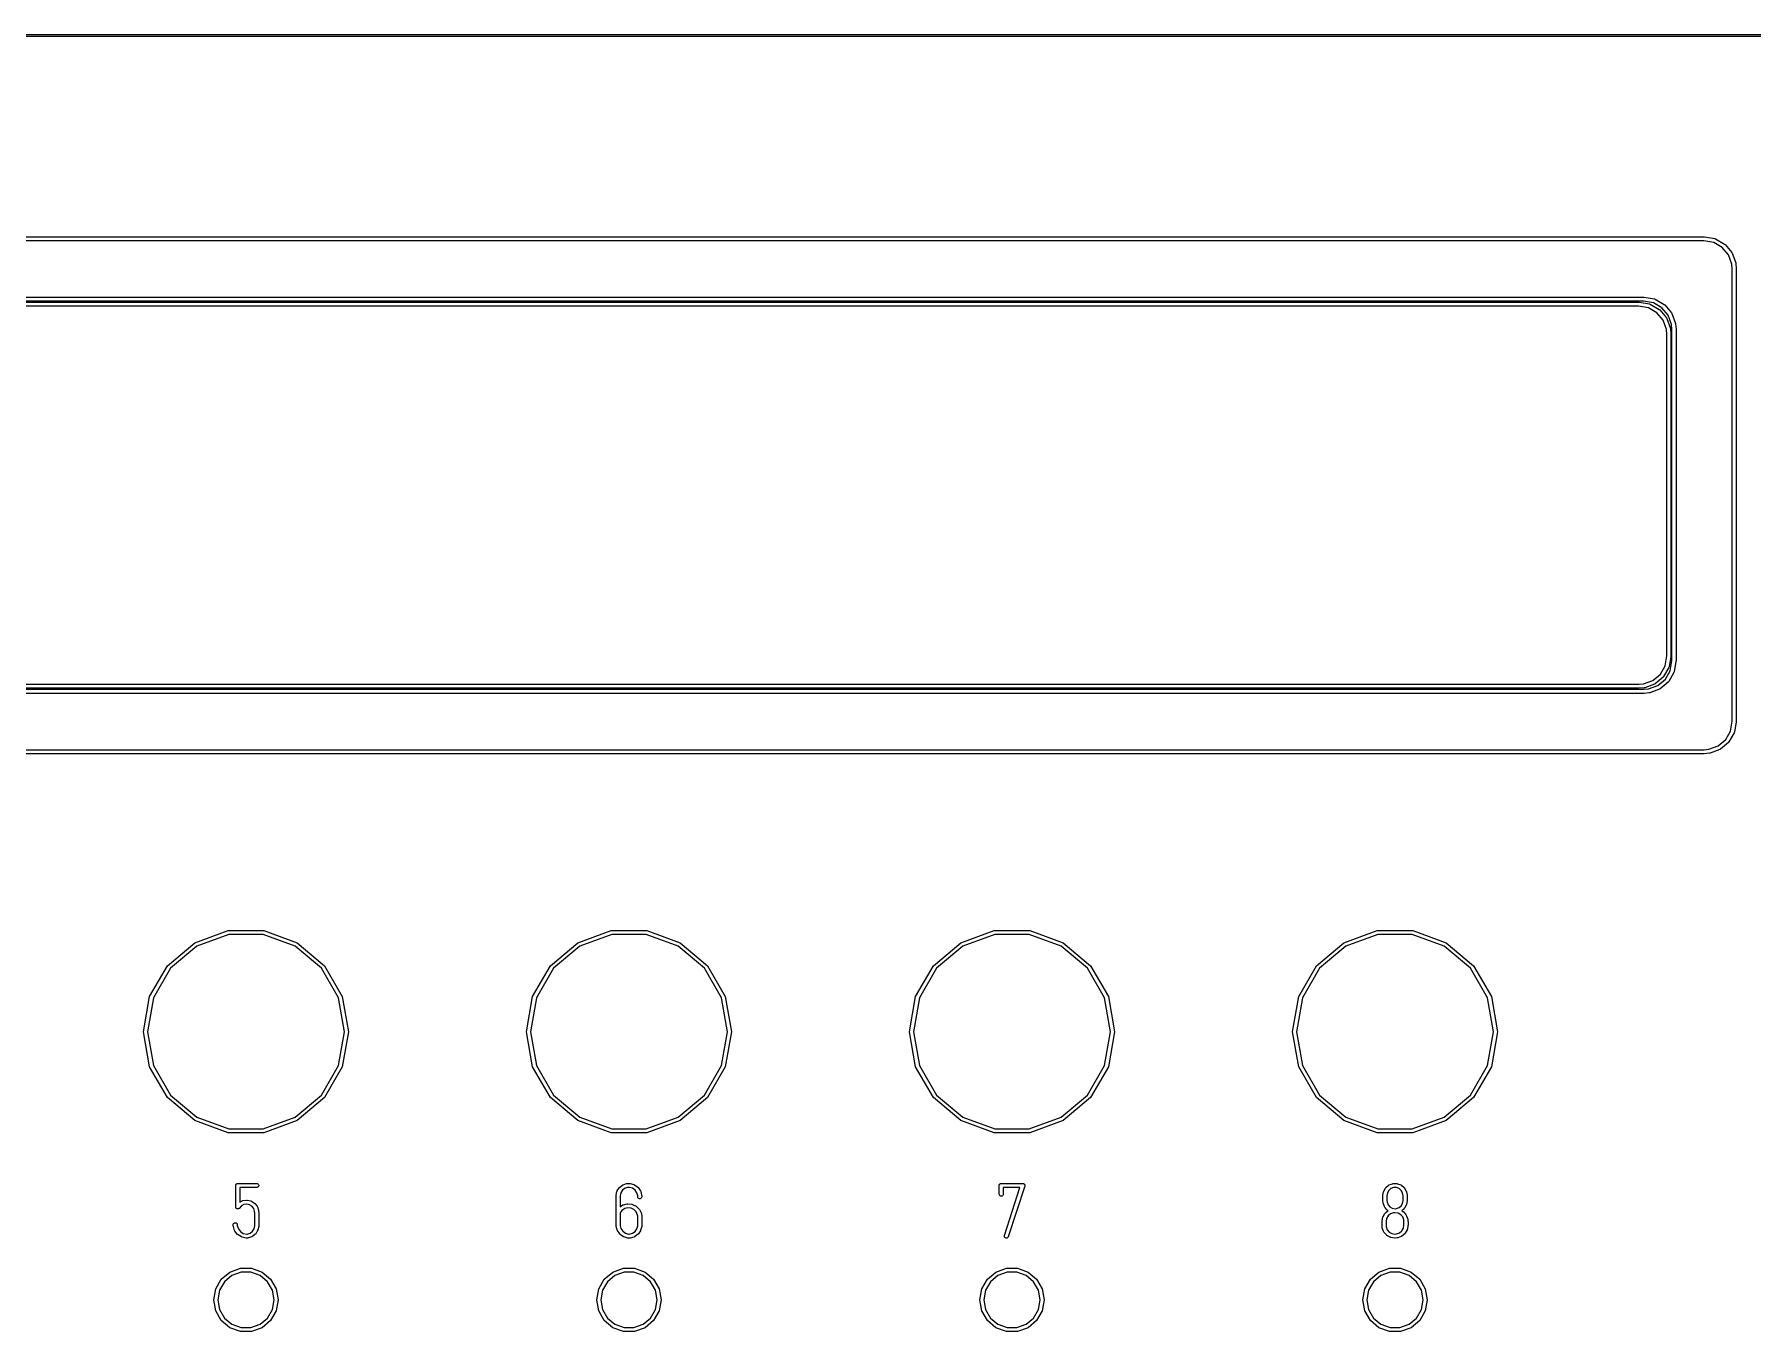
# Model space of a CAD drawing. Extents: x 10 to 493, y -203 to -71.
# Drawn here: x 183.8 to 269.2, y -135.6 to -71.1 of the extents above; entities that cross this region are included whole.
import ezdxf

# ---------------------------------------------------------------- set-up
doc = ezdxf.new("R2010")
doc.units = 0
doc.header["$MEASUREMENT"] = 0
doc.layers.add('BLACK', color=7, linetype='CONTINUOUS')

msp = doc.modelspace()

# ---------------------------------------------------------------- linework, layer by layer
at = {"layer": 'Black'}
for p, q in [((10.16, -71.07), (251.46, -71.07)), ((251.46, -71.17), (38.785, -71.17)), ((251.46, -71.07), (492.76, -71.07)), ((464.135, -71.17), (251.46, -71.17)), ((106.435, -81.13), (186.635, -81.13)), ((186.635, -81.13), (266.835, -81.13)), ((266.835, -81.13), (266.844, -81.1315)), ((266.844, -81.1315), (266.852, -81.1315)), ((266.852, -81.1315), (267.365, -81.222)), ((186.635, -81.33), (106.439, -81.33)), ((266.826, -81.33), (186.635, -81.33)), ((267.313, -81.4159), (266.826, -81.33)), ((267.734, -81.6587), (267.313, -81.4159)), ((267.365, -81.222), (267.398, -81.2339)), ((267.398, -81.2339), (267.849, -81.4943)), ((268.046, -82.0308), (267.734, -81.6587)), ((267.849, -81.4943), (267.868, -81.51)), ((267.868, -81.51), (267.876, -81.5167)), ((267.876, -81.5167), (268.211, -81.9157)), ((268.214, -82.4914), (268.046, -82.0308)), ((268.211, -81.9157), (268.228, -81.9458)), ((268.228, -81.9458), (268.406, -82.4353)), ((268.235, -82.7344), (268.214, -82.4914)), ((268.235, -105.221), (268.235, -82.7344)), ((268.406, -82.4353), (268.408, -82.4482)), ((268.408, -82.4482), (268.412, -82.4608)), ((268.412, -82.4608), (268.435, -82.7213)), ((268.435, -82.7213), (268.434, -82.7257)), ((268.434, -82.7257), (268.435, -82.73)), ((268.435, -82.73), (268.435, -105.23)), ((109.435, -84.13), (263.835, -84.13)), ((263.826, -84.33), (109.439, -84.33)), ((109.685, -84.38), (186.635, -84.38)), ((186.635, -84.58), (109.689, -84.58)), ((186.635, -84.38), (263.585, -84.38)), ((263.576, -84.58), (186.635, -84.58)), ((264.063, -84.6659), (263.576, -84.58)), ((263.585, -84.38), (263.594, -84.3815)), ((263.594, -84.3815), (263.602, -84.3815)), ((263.602, -84.3815), (264.115, -84.472)), ((264.313, -84.4159), (263.826, -84.33)), ((263.835, -84.13), (263.844, -84.1315)), ((263.844, -84.1315), (263.852, -84.1315)), ((263.852, -84.1315), (264.365, -84.222)), ((264.115, -84.472), (264.148, -84.4839)), ((264.148, -84.4839), (264.599, -84.7443)), ((264.734, -84.6587), (264.313, -84.4159)), ((264.365, -84.222), (264.398, -84.2339)), ((264.398, -84.2339), (264.849, -84.4943)), ((264.849, -84.4943), (264.868, -84.5104)), ((264.868, -84.5104), (264.876, -84.5167)), ((264.876, -84.5167), (265.211, -84.9157)), ((264.484, -84.9087), (264.063, -84.6659)), ((264.796, -85.2808), (264.484, -84.9087)), ((264.599, -84.7443), (264.626, -84.7667)), ((264.626, -84.7667), (264.961, -85.1657)), ((265.046, -85.0308), (264.734, -84.6587)), ((264.964, -85.7414), (264.796, -85.2808)), ((264.961, -85.1657), (264.978, -85.1958)), ((264.978, -85.1958), (265.156, -85.6853)), ((265.214, -85.4914), (265.046, -85.0308)), ((265.211, -84.9157), (265.228, -84.9458)), ((265.228, -84.9458), (265.406, -85.4353)), ((265.406, -85.4353), (265.408, -85.4482)), ((265.408, -85.4482), (265.412, -85.4608)), ((264.985, -85.9844), (264.964, -85.7414)), ((264.985, -101.971), (264.985, -85.9844)), ((265.156, -85.6853), (265.158, -85.6982)), ((265.158, -85.6982), (265.162, -85.7108)), ((265.162, -85.7108), (265.185, -85.9713)), ((265.185, -85.9713), (265.184, -85.9757)), ((265.184, -85.9757), (265.185, -85.98)), ((265.185, -85.98), (265.185, -101.98)), ((265.235, -85.7344), (265.214, -85.4914)), ((265.235, -102.221), (265.235, -85.7344)), ((265.412, -85.4608), (265.435, -85.7213)), ((265.435, -85.7213), (265.434, -85.7257)), ((265.434, -85.7257), (265.435, -85.73)), ((265.435, -85.73), (265.435, -102.23)), ((264.656, -102.879), (264.899, -102.458)), ((265.081, -102.543), (264.821, -102.994)), ((264.899, -102.458), (264.985, -101.971)), ((265.093, -102.51), (265.081, -102.543)), ((265.183, -101.997), (265.093, -102.51)), ((265.149, -102.708), (265.235, -102.221)), ((265.185, -101.98), (265.183, -101.989)), ((265.183, -101.989), (265.183, -101.997)), ((265.433, -102.247), (265.343, -102.76)), ((265.435, -102.23), (265.433, -102.239)), ((265.433, -102.239), (265.433, -102.247)), ((109.694, -103.38), (263.581, -103.38)), ((263.581, -103.38), (263.824, -103.359)), ((263.824, -103.359), (264.284, -103.191)), ((264.369, -103.373), (263.88, -103.551)), ((264.284, -103.191), (264.656, -102.879)), ((264.399, -103.356), (264.369, -103.373)), ((264.798, -103.021), (264.399, -103.356)), ((264.534, -103.441), (264.906, -103.129)), ((265.048, -103.271), (264.649, -103.606)), ((264.804, -103.014), (264.798, -103.021)), ((264.821, -102.994), (264.804, -103.014)), ((264.906, -103.129), (265.149, -102.708)), ((265.056, -103.262), (265.048, -103.271)), ((265.071, -103.244), (265.056, -103.262)), ((265.331, -102.793), (265.071, -103.244)), ((265.343, -102.76), (265.331, -102.793)), ((263.835, -103.83), (109.435, -103.83)), ((109.444, -103.63), (263.831, -103.63)), ((263.585, -103.58), (109.685, -103.58)), ((263.589, -103.579), (263.585, -103.58)), ((263.594, -103.58), (263.589, -103.579)), ((263.854, -103.557), (263.594, -103.58)), ((263.831, -103.63), (264.074, -103.609)), ((263.839, -103.829), (263.835, -103.83)), ((263.844, -103.83), (263.839, -103.829)), ((264.104, -103.807), (263.844, -103.83)), ((263.867, -103.553), (263.854, -103.557)), ((263.88, -103.551), (263.867, -103.553)), ((264.074, -103.609), (264.534, -103.441)), ((264.117, -103.803), (264.104, -103.807)), ((264.13, -103.801), (264.117, -103.803)), ((264.619, -103.623), (264.13, -103.801)), ((264.649, -103.606), (264.619, -103.623)), ((267.906, -106.129), (268.149, -105.708)), ((268.331, -105.793), (268.071, -106.244)), ((268.149, -105.708), (268.235, -105.221)), ((268.332, -105.79), (268.331, -105.793)), ((268.343, -105.76), (268.332, -105.79)), ((268.433, -105.247), (268.343, -105.76)), ((268.435, -105.23), (268.433, -105.239)), ((268.433, -105.239), (268.433, -105.247)), ((106.444, -106.63), (266.831, -106.63)), ((266.831, -106.63), (267.074, -106.609)), ((267.104, -106.807), (266.844, -106.83)), ((267.074, -106.609), (267.534, -106.441)), ((267.117, -106.803), (267.104, -106.807)), ((267.13, -106.801), (267.117, -106.803)), ((267.619, -106.623), (267.13, -106.801)), ((267.534, -106.441), (267.906, -106.129)), ((267.649, -106.606), (267.619, -106.623)), ((268.048, -106.271), (267.649, -106.606)), ((268.064, -106.252), (268.048, -106.271)), ((268.071, -106.244), (268.064, -106.252)), ((266.835, -106.83), (106.435, -106.83)), ((266.839, -106.829), (266.835, -106.83)), ((266.844, -106.83), (266.839, -106.829)), ((191.76, -116.233), (193.424, -115.627)), ((193.459, -115.824), (191.86, -116.406)), ((193.424, -115.627), (195.196, -115.627)), ((195.161, -115.824), (193.459, -115.824)), ((196.76, -116.406), (195.161, -115.824)), ((195.196, -115.627), (196.86, -116.233)), ((210.81, -116.233), (212.474, -115.627)), ((212.509, -115.824), (210.91, -116.406)), ((212.474, -115.627), (214.246, -115.627)), ((214.211, -115.824), (212.509, -115.824)), ((215.81, -116.406), (214.211, -115.824)), ((214.246, -115.627), (215.91, -116.233)), ((229.86, -116.233), (231.524, -115.627)), ((231.559, -115.824), (229.96, -116.406)), ((231.524, -115.627), (233.296, -115.627)), ((233.261, -115.824), (231.559, -115.824)), ((234.86, -116.406), (233.261, -115.824)), ((233.296, -115.627), (234.96, -116.233)), ((248.91, -116.233), (250.574, -115.627)), ((250.609, -115.824), (249.01, -116.406)), ((250.574, -115.627), (252.346, -115.627)), ((252.311, -115.824), (250.609, -115.824)), ((253.91, -116.406), (252.311, -115.824)), ((252.346, -115.627), (254.01, -116.233)), ((190.403, -117.372), (191.76, -116.233)), ((191.86, -116.406), (190.556, -117.5)), ((198.064, -117.5), (196.76, -116.406)), ((196.86, -116.233), (198.217, -117.372)), ((209.453, -117.372), (210.81, -116.233)), ((210.91, -116.406), (209.606, -117.5)), ((217.114, -117.5), (215.81, -116.406)), ((215.91, -116.233), (217.267, -117.372)), ((228.503, -117.372), (229.86, -116.233)), ((229.96, -116.406), (228.656, -117.5)), ((236.164, -117.5), (234.86, -116.406)), ((234.96, -116.233), (236.317, -117.372)), ((247.553, -117.372), (248.91, -116.233)), ((249.01, -116.406), (247.706, -117.5)), ((255.214, -117.5), (253.91, -116.406)), ((254.01, -116.233), (255.367, -117.372)), ((189.518, -118.906), (190.403, -117.372)), ((190.556, -117.5), (189.706, -118.974)), ((198.914, -118.974), (198.064, -117.5)), ((198.217, -117.372), (199.102, -118.906)), ((208.568, -118.906), (209.453, -117.372)), ((209.606, -117.5), (208.756, -118.974)), ((217.964, -118.974), (217.114, -117.5)), ((217.267, -117.372), (218.152, -118.906)), ((227.618, -118.906), (228.503, -117.372)), ((228.656, -117.5), (227.806, -118.974)), ((237.014, -118.974), (236.164, -117.5)), ((236.317, -117.372), (237.202, -118.906)), ((246.668, -118.906), (247.553, -117.372)), ((247.706, -117.5), (246.856, -118.974)), ((256.064, -118.974), (255.214, -117.5)), ((255.367, -117.372), (256.252, -118.906)), ((189.21, -120.65), (189.518, -118.906)), ((189.706, -118.974), (189.41, -120.65)), ((199.21, -120.65), (198.914, -118.974)), ((199.102, -118.906), (199.41, -120.65)), ((208.26, -120.65), (208.568, -118.906)), ((208.756, -118.974), (208.46, -120.65)), ((218.26, -120.65), (217.964, -118.974)), ((218.152, -118.906), (218.46, -120.65)), ((227.31, -120.65), (227.618, -118.906)), ((227.806, -118.974), (227.51, -120.65)), ((237.31, -120.65), (237.014, -118.974)), ((237.202, -118.906), (237.51, -120.65)), ((246.36, -120.65), (246.668, -118.906)), ((246.856, -118.974), (246.56, -120.65)), ((256.36, -120.65), (256.064, -118.974)), ((256.252, -118.906), (256.56, -120.65)), ((189.518, -122.394), (189.21, -120.65)), ((189.41, -120.65), (189.706, -122.326)), ((198.914, -122.326), (199.21, -120.65)), ((199.41, -120.65), (199.102, -122.394)), ((208.568, -122.394), (208.26, -120.65)), ((208.46, -120.65), (208.756, -122.326)), ((217.964, -122.326), (218.26, -120.65)), ((218.46, -120.65), (218.152, -122.394)), ((227.618, -122.394), (227.31, -120.65)), ((227.51, -120.65), (227.806, -122.326)), ((237.014, -122.326), (237.31, -120.65)), ((237.51, -120.65), (237.202, -122.394)), ((246.668, -122.394), (246.36, -120.65)), ((246.56, -120.65), (246.856, -122.326)), ((256.064, -122.326), (256.36, -120.65)), ((256.56, -120.65), (256.252, -122.394)), ((190.403, -123.928), (189.518, -122.394)), ((189.706, -122.326), (190.556, -123.8)), ((198.064, -123.8), (198.914, -122.326)), ((199.102, -122.394), (198.217, -123.928)), ((209.453, -123.928), (208.568, -122.394)), ((208.756, -122.326), (209.606, -123.8)), ((217.114, -123.8), (217.964, -122.326)), ((218.152, -122.394), (217.267, -123.928)), ((228.503, -123.928), (227.618, -122.394)), ((227.806, -122.326), (228.656, -123.8)), ((236.164, -123.8), (237.014, -122.326)), ((237.202, -122.394), (236.317, -123.928)), ((247.553, -123.928), (246.668, -122.394)), ((246.856, -122.326), (247.706, -123.8)), ((255.214, -123.8), (256.064, -122.326)), ((256.252, -122.394), (255.367, -123.928)), ((190.556, -123.8), (191.86, -124.894)), ((196.76, -124.894), (198.064, -123.8)), ((209.606, -123.8), (210.91, -124.894)), ((215.81, -124.894), (217.114, -123.8)), ((228.656, -123.8), (229.96, -124.894)), ((234.86, -124.894), (236.164, -123.8)), ((247.706, -123.8), (249.01, -124.894)), ((253.91, -124.894), (255.214, -123.8)), ((191.76, -125.067), (190.403, -123.928)), ((198.217, -123.928), (196.86, -125.067)), ((210.81, -125.067), (209.453, -123.928)), ((217.267, -123.928), (215.91, -125.067)), ((229.86, -125.067), (228.503, -123.928)), ((236.317, -123.928), (234.96, -125.067)), ((248.91, -125.067), (247.553, -123.928)), ((255.367, -123.928), (254.01, -125.067)), ((193.424, -125.673), (191.76, -125.067)), ((191.86, -124.894), (193.459, -125.476)), ((193.459, -125.476), (195.161, -125.476)), ((195.161, -125.476), (196.76, -124.894)), ((196.86, -125.067), (195.196, -125.673)), ((212.474, -125.673), (210.81, -125.067)), ((210.91, -124.894), (212.509, -125.476)), ((212.509, -125.476), (214.211, -125.476)), ((214.211, -125.476), (215.81, -124.894)), ((215.91, -125.067), (214.246, -125.673)), ((231.524, -125.673), (229.86, -125.067)), ((229.96, -124.894), (231.559, -125.476)), ((231.559, -125.476), (233.261, -125.476)), ((233.261, -125.476), (234.86, -124.894)), ((234.96, -125.067), (233.296, -125.673)), ((250.574, -125.673), (248.91, -125.067)), ((249.01, -124.894), (250.609, -125.476)), ((250.609, -125.476), (252.311, -125.476)), ((252.311, -125.476), (253.91, -124.894)), ((254.01, -125.067), (252.346, -125.673)), ((195.196, -125.673), (193.424, -125.673)), ((214.246, -125.673), (212.474, -125.673)), ((233.296, -125.673), (231.524, -125.673)), ((252.346, -125.673), (250.574, -125.673)), ((193.8, -128.294), (193.802, -128.285)), ((193.8, -129.365), (193.8, -128.294)), ((193.802, -128.277), (193.805, -128.268)), ((193.802, -128.285), (193.802, -128.277)), ((193.805, -128.268), (193.806, -128.26)), ((193.806, -128.26), (193.81, -128.252)), ((193.81, -128.252), (193.813, -128.244)), ((193.813, -128.244), (193.819, -128.237)), ((193.819, -128.237), (193.823, -128.23)), ((193.823, -128.23), (193.83, -128.224)), ((193.83, -128.224), (193.836, -128.217)), ((193.836, -128.217), (193.843, -128.213)), ((193.843, -128.213), (193.85, -128.207)), ((193.85, -128.207), (193.858, -128.204)), ((193.858, -128.204), (193.866, -128.2)), ((193.866, -128.2), (193.874, -128.199)), ((193.874, -128.199), (193.883, -128.196)), ((193.883, -128.196), (193.891, -128.196)), ((193.891, -128.196), (193.9, -128.194)), ((193.9, -128.194), (194.845, -128.194)), ((194.845, -128.394), (194, -128.394)), ((194, -128.394), (194, -129.129)), ((194.161, -129.05), (194.337, -129.024)), ((194.337, -129.024), (194.371, -129.025)), ((194.371, -129.025), (194.372, -129.025)), ((194.372, -129.025), (194.546, -129.062)), ((194.845, -128.194), (194.879, -128.2)), ((194.879, -128.388), (194.845, -128.394)), ((194.879, -128.2), (194.909, -128.217)), ((194.909, -128.371), (194.879, -128.388)), ((194.909, -128.217), (194.932, -128.244)), ((194.932, -128.344), (194.909, -128.371)), ((194.932, -128.244), (194.943, -128.277)), ((194.943, -128.311), (194.932, -128.344)), ((194.943, -128.277), (194.943, -128.311)), ((212.725, -128.798), (212.727, -128.788)), ((212.725, -130.31), (212.725, -128.798)), ((212.727, -128.778), (212.763, -128.601)), ((212.727, -128.788), (212.727, -128.778)), ((212.763, -128.601), (212.764, -128.599)), ((212.764, -128.599), (212.773, -128.575)), ((212.773, -128.575), (212.776, -128.569)), ((212.776, -128.569), (212.87, -128.415)), ((212.776, -128.569), (212.776, -128.569)), ((212.87, -128.415), (212.874, -128.411)), ((212.874, -128.411), (212.893, -128.389)), ((212.893, -128.389), (213.035, -128.276)), ((212.956, -128.658), (212.925, -128.808)), ((212.925, -128.808), (212.925, -129.35)), ((213.032, -128.534), (212.956, -128.658)), ((213.145, -128.444), (213.032, -128.534)), ((213.035, -128.276), (213.057, -128.264)), ((213.057, -128.264), (213.065, -128.26)), ((213.065, -128.26), (213.237, -128.203)), ((213.286, -128.397), (213.145, -128.444)), ((213.237, -128.203), (213.251, -128.201)), ((213.251, -128.201), (213.265, -128.198)), ((213.265, -128.198), (213.389, -128.194)), ((213.38, -128.394), (213.286, -128.397)), ((213.535, -128.437), (213.38, -128.394)), ((213.389, -128.194), (213.404, -128.196)), ((213.404, -128.196), (213.418, -128.198)), ((213.418, -128.198), (213.605, -128.249)), ((213.663, -128.528), (213.535, -128.437)), ((213.605, -128.249), (213.636, -128.264)), ((213.636, -128.264), (213.794, -128.375)), ((213.753, -128.658), (213.663, -128.528)), ((213.795, -128.817), (213.753, -128.658)), ((213.794, -128.375), (213.798, -128.38)), ((213.796, -128.864), (213.795, -128.817)), ((213.803, -128.898), (213.796, -128.864)), ((213.798, -128.38), (213.818, -128.4)), ((213.821, -128.927), (213.803, -128.898)), ((213.818, -128.4), (213.928, -128.559)), ((213.848, -128.949), (213.821, -128.927)), ((213.881, -128.96), (213.848, -128.949)), ((213.916, -128.959), (213.881, -128.96)), ((213.948, -128.946), (213.916, -128.959)), ((213.928, -128.559), (213.928, -128.559)), ((213.928, -128.559), (213.942, -128.59)), ((213.942, -128.59), (213.991, -128.777)), ((213.974, -128.923), (213.948, -128.946)), ((213.991, -128.893), (213.974, -128.923)), ((213.991, -128.777), (213.992, -128.789)), ((213.996, -128.858), (213.991, -128.893)), ((213.992, -128.789), (213.994, -128.8)), ((213.994, -128.8), (213.996, -128.858)), ((231.775, -128.294), (231.777, -128.285)), ((231.775, -128.735), (231.775, -128.294)), ((231.781, -128.769), (231.775, -128.735)), ((231.777, -128.277), (231.78, -128.268)), ((231.777, -128.285), (231.777, -128.277)), ((231.78, -128.268), (231.781, -128.26)), ((231.781, -128.26), (231.785, -128.252)), ((231.798, -128.799), (231.781, -128.769)), ((231.785, -128.252), (231.788, -128.244)), ((231.788, -128.244), (231.794, -128.237)), ((231.794, -128.237), (231.798, -128.23)), ((231.798, -128.23), (231.805, -128.224)), ((231.825, -128.822), (231.798, -128.799)), ((231.805, -128.224), (231.811, -128.217)), ((231.811, -128.217), (231.818, -128.213)), ((231.818, -128.213), (231.825, -128.207)), ((231.825, -128.207), (231.833, -128.204)), ((231.858, -128.833), (231.825, -128.822)), ((231.833, -128.204), (231.841, -128.2)), ((231.841, -128.2), (231.849, -128.199)), ((231.849, -128.199), (231.858, -128.196)), ((231.858, -128.196), (231.866, -128.196)), ((231.892, -128.833), (231.858, -128.833)), ((231.866, -128.196), (231.875, -128.194)), ((231.875, -128.194), (232.946, -128.194)), ((231.925, -128.822), (231.892, -128.833)), ((231.952, -128.799), (231.925, -128.822)), ((231.969, -128.769), (231.952, -128.799)), ((231.975, -128.735), (231.969, -128.769)), ((232.808, -128.394), (231.975, -128.394)), ((231.975, -128.394), (231.975, -128.735)), ((232.032, -130.783), (232.808, -128.394)), ((233.041, -128.325), (232.222, -130.845)), ((232.946, -128.194), (232.953, -128.195)), ((232.953, -128.195), (232.96, -128.195)), ((232.96, -128.195), (232.97, -128.198)), ((232.97, -128.198), (232.98, -128.2)), ((232.98, -128.2), (232.986, -128.204)), ((232.986, -128.204), (232.993, -128.206)), ((232.993, -128.206), (233.001, -128.212)), ((233.001, -128.212), (233.01, -128.217)), ((233.01, -128.217), (233.015, -128.223)), ((233.015, -128.223), (233.02, -128.227)), ((233.02, -128.227), (233.026, -128.236)), ((233.026, -128.236), (233.033, -128.244)), ((233.033, -128.244), (233.035, -128.251)), ((233.035, -128.251), (233.039, -128.257)), ((233.039, -128.257), (233.041, -128.267)), ((233.041, -128.267), (233.044, -128.277)), ((233.042, -128.318), (233.041, -128.325)), ((233.044, -128.311), (233.042, -128.318)), ((233.044, -128.277), (233.044, -128.284)), ((233.044, -128.284), (233.046, -128.291)), ((233.046, -128.291), (233.044, -128.301)), ((233.044, -128.301), (233.044, -128.311)), ((250.856, -128.798), (250.858, -128.789)), ((250.856, -129.05), (250.856, -128.798)), ((250.858, -128.781), (250.888, -128.608)), ((250.858, -128.789), (250.858, -128.781)), ((250.888, -128.608), (250.9, -128.576)), ((250.9, -128.576), (250.987, -128.424)), ((250.987, -128.424), (251.005, -128.403)), ((251.005, -128.403), (251.01, -128.397)), ((251.01, -128.397), (251.144, -128.285)), ((251.082, -128.66), (251.056, -128.807)), ((251.056, -128.807), (251.056, -129.046)), ((251.152, -128.539), (251.082, -128.66)), ((251.144, -128.285), (251.174, -128.268)), ((251.259, -128.449), (251.152, -128.539)), ((251.174, -128.268), (251.338, -128.208)), ((251.39, -128.402), (251.259, -128.449)), ((251.338, -128.208), (251.372, -128.202)), ((251.372, -128.202), (251.548, -128.202)), ((251.53, -128.402), (251.39, -128.402)), ((251.661, -128.449), (251.53, -128.402)), ((251.548, -128.202), (251.582, -128.208)), ((251.582, -128.208), (251.746, -128.268)), ((251.768, -128.539), (251.661, -128.449)), ((251.746, -128.268), (251.776, -128.285)), ((251.838, -128.66), (251.768, -128.539)), ((251.776, -128.285), (251.91, -128.397)), ((251.864, -128.807), (251.838, -128.66)), ((251.839, -129.187), (251.864, -129.042)), ((251.864, -129.042), (251.864, -128.807)), ((251.91, -128.397), (251.927, -128.418)), ((251.927, -128.418), (251.933, -128.424)), ((251.933, -128.424), (252.02, -128.576)), ((252.02, -128.576), (252.029, -128.601)), ((252.029, -128.601), (252.032, -128.608)), ((252.032, -128.608), (252.062, -128.781)), ((252.062, -128.781), (252.062, -128.789)), ((252.062, -128.789), (252.064, -128.798)), ((252.064, -128.798), (252.064, -129.05)), ((193.803, -129.38), (193.8, -129.365)), ((193.805, -129.396), (193.803, -129.38)), ((193.806, -129.398), (193.805, -129.396)), ((193.806, -129.399), (193.806, -129.398)), ((193.814, -129.413), (193.806, -129.399)), ((193.821, -129.427), (193.814, -129.413)), ((193.823, -129.428), (193.821, -129.427)), ((193.823, -129.429), (193.823, -129.428)), ((193.835, -129.439), (193.823, -129.429)), ((193.847, -129.45), (193.835, -129.439)), ((193.849, -129.451), (193.847, -129.45)), ((193.85, -129.452), (193.849, -129.451)), ((193.865, -129.457), (193.85, -129.452)), ((193.879, -129.463), (193.865, -129.457)), ((193.881, -129.463), (193.879, -129.463)), ((193.883, -129.463), (193.881, -129.463)), ((193.898, -129.463), (193.883, -129.463)), ((193.914, -129.464), (193.898, -129.463)), ((193.916, -129.463), (193.914, -129.464)), ((193.917, -129.463), (193.916, -129.463)), ((193.932, -129.458), (193.917, -129.463)), ((193.947, -129.453), (193.932, -129.458)), ((193.948, -129.452), (193.947, -129.453)), ((193.95, -129.452), (193.948, -129.452)), ((193.962, -129.441), (193.95, -129.452)), ((193.975, -129.432), (193.962, -129.441)), ((194.081, -129.312), (193.975, -129.432)), ((194, -129.129), (194.128, -129.06)), ((194.207, -129.245), (194.081, -129.312)), ((194.128, -129.06), (194.161, -129.05)), ((194.348, -129.225), (194.207, -129.245)), ((194.488, -129.254), (194.348, -129.225)), ((194.609, -129.329), (194.488, -129.254)), ((194.546, -129.062), (194.555, -129.065)), ((194.555, -129.065), (194.578, -129.075)), ((194.578, -129.075), (194.729, -129.169)), ((194.697, -129.441), (194.609, -129.329)), ((194.742, -129.58), (194.697, -129.441)), ((194.729, -129.169), (194.755, -129.192)), ((194.745, -129.682), (194.742, -129.58)), ((194.745, -130.299), (194.745, -129.682)), ((194.755, -129.192), (194.865, -129.332)), ((194.865, -129.332), (194.881, -129.362)), ((194.881, -129.362), (194.881, -129.362)), ((194.881, -129.362), (194.937, -129.531)), ((194.937, -129.531), (194.939, -129.545)), ((194.939, -129.545), (194.942, -129.56)), ((194.942, -129.56), (194.945, -129.677)), ((194.945, -129.677), (194.945, -129.679)), ((194.945, -129.679), (194.945, -129.68)), ((194.945, -129.68), (194.945, -130.31)), ((212.925, -129.35), (213.051, -129.266)), ((213.012, -129.532), (212.925, -129.65)), ((212.925, -129.65), (212.925, -130.297)), ((213.147, -129.443), (213.012, -129.532)), ((213.051, -129.266), (213.083, -129.253)), ((213.083, -129.253), (213.274, -129.207)), ((213.304, -129.405), (213.147, -129.443)), ((213.274, -129.207), (213.309, -129.204)), ((213.465, -129.423), (213.304, -129.405)), ((213.309, -129.204), (213.505, -129.227)), ((213.609, -129.495), (213.465, -129.423)), ((213.505, -129.227), (213.538, -129.236)), ((213.538, -129.236), (213.538, -129.236)), ((213.538, -129.236), (213.714, -129.324)), ((213.721, -129.613), (213.609, -129.495)), ((213.714, -129.324), (213.736, -129.341)), ((213.787, -129.766), (213.721, -129.613)), ((213.736, -129.341), (213.742, -129.345)), ((213.742, -129.345), (213.878, -129.488)), ((213.796, -129.815), (213.787, -129.766)), ((213.796, -130.297), (213.796, -129.815)), ((213.878, -129.488), (213.897, -129.517)), ((213.897, -129.517), (213.976, -129.697)), ((213.976, -129.697), (213.978, -129.709)), ((213.978, -129.709), (213.982, -129.72)), ((213.982, -129.72), (213.994, -129.789)), ((213.994, -129.789), (213.994, -129.797)), ((213.994, -129.797), (213.996, -129.806)), ((213.996, -129.806), (213.996, -130.31)), ((250.816, -130.06), (250.851, -129.878)), ((250.851, -129.878), (250.859, -129.856)), ((250.857, -129.054), (250.856, -129.05)), ((250.856, -129.059), (250.857, -129.054)), ((250.865, -129.152), (250.856, -129.059)), ((250.859, -129.856), (250.863, -129.846)), ((250.863, -129.846), (250.958, -129.687)), ((250.868, -129.165), (250.865, -129.152)), ((250.87, -129.178), (250.868, -129.165)), ((250.931, -129.341), (250.87, -129.178)), ((250.948, -129.371), (250.931, -129.341)), ((251.061, -129.503), (250.948, -129.371)), ((250.948, -129.371), (250.948, -129.371)), ((250.958, -129.687), (250.974, -129.668)), ((250.974, -129.668), (250.981, -129.661)), ((250.981, -129.661), (251.122, -129.545)), ((251.121, -129.805), (251.044, -129.933)), ((251.056, -129.046), (251.063, -129.121)), ((251.088, -129.526), (251.061, -129.503)), ((251.061, -129.503), (251.061, -129.503)), ((251.063, -129.121), (251.112, -129.255)), ((251.122, -129.545), (251.088, -129.526)), ((251.112, -129.255), (251.202, -129.361)), ((251.237, -129.71), (251.121, -129.805)), ((251.202, -129.361), (251.323, -129.429)), ((251.382, -129.659), (251.237, -129.71)), ((251.323, -129.429), (251.464, -129.453)), ((251.456, -129.655), (251.382, -129.659)), ((251.611, -129.678), (251.456, -129.655)), ((251.464, -129.453), (251.531, -129.447)), ((251.531, -129.447), (251.665, -129.398)), ((251.742, -129.75), (251.611, -129.678)), ((251.665, -129.398), (251.771, -129.308)), ((251.841, -129.862), (251.742, -129.75)), ((251.771, -129.308), (251.839, -129.187)), ((251.913, -129.449), (251.794, -129.55)), ((251.794, -129.55), (251.853, -129.582)), ((251.898, -130.005), (251.841, -129.862)), ((251.853, -129.582), (251.867, -129.594)), ((251.867, -129.594), (251.881, -129.604)), ((251.881, -129.604), (252.003, -129.743)), ((251.936, -129.422), (251.913, -129.449)), ((251.913, -129.449), (251.913, -129.449)), ((252.022, -129.271), (251.936, -129.422)), ((252.003, -129.743), (252.021, -129.773)), ((252.021, -129.773), (252.089, -129.945)), ((252.033, -129.238), (252.022, -129.271)), ((252.063, -129.067), (252.033, -129.238)), ((252.064, -129.05), (252.063, -129.058)), ((252.063, -129.058), (252.063, -129.067)), ((193.674, -130.256), (193.677, -130.221)), ((193.68, -130.317), (193.674, -130.256)), ((193.677, -130.221), (193.692, -130.19)), ((193.683, -130.328), (193.68, -130.317)), ((193.684, -130.339), (193.683, -130.328)), ((193.747, -130.533), (193.684, -130.339)), ((193.692, -130.19), (193.717, -130.165)), ((193.717, -130.165), (193.748, -130.15)), ((193.764, -130.564), (193.747, -130.533)), ((193.748, -130.15), (193.783, -130.147)), ((193.889, -130.725), (193.764, -130.564)), ((193.783, -130.147), (193.816, -130.156)), ((193.816, -130.156), (193.845, -130.176)), ((193.845, -130.176), (193.865, -130.205)), ((193.865, -130.205), (193.874, -130.238)), ((193.874, -130.238), (193.878, -130.288)), ((193.878, -130.288), (193.932, -130.455)), ((193.9, -130.734), (193.889, -130.725)), ((193.915, -130.748), (193.9, -130.734)), ((194.088, -130.856), (193.915, -130.748)), ((193.932, -130.455), (194.036, -130.588)), ((194.036, -130.588), (194.179, -130.677)), ((194.179, -130.677), (194.347, -130.713)), ((194.347, -130.713), (194.375, -130.711)), ((194.375, -130.711), (194.52, -130.664)), ((194.52, -130.664), (194.635, -130.574)), ((194.772, -130.72), (194.629, -130.832)), ((194.635, -130.574), (194.713, -130.45)), ((194.713, -130.45), (194.745, -130.299)), ((194.795, -130.695), (194.772, -130.72)), ((194.892, -130.541), (194.795, -130.695)), ((194.893, -130.539), (194.892, -130.541)), ((194.905, -130.509), (194.893, -130.539)), ((194.943, -130.331), (194.905, -130.509)), ((194.945, -130.31), (194.943, -130.32)), ((194.943, -130.32), (194.943, -130.331)), ((212.727, -130.323), (212.725, -130.31)), ((212.728, -130.336), (212.727, -130.323)), ((212.774, -130.507), (212.728, -130.336)), ((212.781, -130.522), (212.774, -130.507)), ((212.788, -130.537), (212.781, -130.522)), ((212.898, -130.7), (212.788, -130.537)), ((212.915, -130.718), (212.898, -130.7)), ((212.922, -130.725), (212.915, -130.718)), ((213.081, -130.841), (212.922, -130.725)), ((212.925, -130.297), (212.963, -130.439)), ((212.963, -130.439), (213.054, -130.574)), ((213.054, -130.574), (213.184, -130.669)), ((213.184, -130.669), (213.342, -130.714)), ((213.342, -130.714), (213.373, -130.713)), ((213.373, -130.713), (213.532, -130.671)), ((213.532, -130.671), (213.662, -130.581)), ((213.79, -130.736), (213.631, -130.846)), ((213.662, -130.581), (213.753, -130.453)), ((213.753, -130.453), (213.796, -130.297)), ((213.792, -130.734), (213.79, -130.736)), ((213.815, -130.712), (213.792, -130.734)), ((213.926, -130.554), (213.815, -130.712)), ((213.941, -130.523), (213.926, -130.554)), ((213.926, -130.554), (213.926, -130.554)), ((213.992, -130.336), (213.941, -130.523)), ((213.994, -130.323), (213.992, -130.336)), ((213.996, -130.31), (213.994, -130.323)), ((250.814, -130.079), (250.816, -130.07)), ((250.814, -130.268), (250.814, -130.079)), ((250.815, -130.272), (250.814, -130.268)), ((250.814, -130.277), (250.815, -130.272)), ((250.823, -130.377), (250.814, -130.277)), ((250.816, -130.07), (250.816, -130.06)), ((250.827, -130.39), (250.823, -130.377)), ((250.829, -130.403), (250.827, -130.39)), ((250.894, -130.58), (250.829, -130.403)), ((250.912, -130.61), (250.894, -130.58)), ((251.034, -130.754), (250.912, -130.61)), ((251.044, -129.933), (251.014, -130.088)), ((251.014, -130.088), (251.014, -130.264)), ((251.014, -130.264), (251.021, -130.346)), ((251.021, -130.346), (251.076, -130.494)), ((251.076, -130.494), (251.175, -130.611)), ((251.175, -130.611), (251.308, -130.687)), ((251.308, -130.687), (251.464, -130.713)), ((251.464, -130.713), (251.538, -130.707)), ((251.538, -130.707), (251.686, -130.652)), ((251.686, -130.652), (251.803, -130.553)), ((251.946, -130.694), (251.802, -130.816)), ((251.803, -130.553), (251.879, -130.42)), ((251.879, -130.42), (251.906, -130.26)), ((251.906, -130.084), (251.898, -130.005)), ((251.906, -130.26), (251.906, -130.084)), ((251.968, -130.667), (251.946, -130.694)), ((252.061, -130.503), (251.968, -130.667)), ((251.968, -130.667), (251.968, -130.667)), ((252.067, -130.488), (252.061, -130.503)), ((252.073, -130.471), (252.067, -130.488)), ((252.105, -130.285), (252.073, -130.471)), ((252.089, -129.945), (252.091, -129.958)), ((252.091, -129.958), (252.095, -129.971)), ((252.095, -129.971), (252.105, -130.068)), ((252.105, -130.068), (252.105, -130.074)), ((252.105, -130.074), (252.106, -130.079)), ((252.106, -130.268), (252.105, -130.276)), ((252.105, -130.276), (252.105, -130.285)), ((252.106, -130.079), (252.106, -130.268)), ((194.12, -130.869), (194.088, -130.856)), ((194.32, -130.912), (194.12, -130.869)), ((194.335, -130.912), (194.32, -130.912)), ((194.35, -130.914), (194.335, -130.912)), ((194.403, -130.909), (194.35, -130.914)), ((194.414, -130.906), (194.403, -130.909)), ((194.426, -130.904), (194.414, -130.906)), ((194.598, -130.848), (194.426, -130.904)), ((194.615, -130.84), (194.598, -130.848)), ((194.629, -130.832), (194.615, -130.84)), ((213.112, -130.856), (213.081, -130.841)), ((213.301, -130.91), (213.112, -130.856)), ((213.317, -130.912), (213.301, -130.91)), ((213.332, -130.914), (213.317, -130.912)), ((213.39, -130.912), (213.332, -130.914)), ((213.401, -130.91), (213.39, -130.912)), ((213.413, -130.909), (213.401, -130.91)), ((213.6, -130.86), (213.413, -130.909)), ((213.627, -130.848), (213.6, -130.86)), ((213.631, -130.846), (213.627, -130.848)), ((232.027, -130.817), (232.032, -130.783)), ((232.034, -130.851), (232.027, -130.817)), ((232.053, -130.881), (232.034, -130.851)), ((232.08, -130.902), (232.053, -130.881)), ((232.113, -130.913), (232.08, -130.902)), ((232.148, -130.912), (232.113, -130.913)), ((232.18, -130.899), (232.148, -130.912)), ((232.206, -130.876), (232.18, -130.899)), ((232.222, -130.845), (232.206, -130.876)), ((251.061, -130.776), (251.034, -130.754)), ((251.225, -130.869), (251.061, -130.776)), ((251.061, -130.776), (251.061, -130.776)), ((251.228, -130.871), (251.225, -130.869)), ((251.257, -130.881), (251.228, -130.871)), ((251.443, -130.913), (251.257, -130.881)), ((251.456, -130.913), (251.443, -130.913)), ((251.469, -130.914), (251.456, -130.913)), ((251.569, -130.905), (251.469, -130.914)), ((251.582, -130.901), (251.569, -130.905)), ((251.595, -130.899), (251.582, -130.901)), ((251.772, -130.834), (251.595, -130.899)), ((251.802, -130.816), (251.772, -130.834)), ((193.51, -132.599), (194.032, -132.409)), ((194.032, -132.409), (194.588, -132.409)), ((194.588, -132.409), (195.11, -132.599)), ((212.56, -132.599), (213.082, -132.409)), ((213.082, -132.409), (213.638, -132.409)), ((213.638, -132.409), (214.16, -132.599)), ((231.61, -132.599), (232.132, -132.409)), ((232.132, -132.409), (232.688, -132.409)), ((232.688, -132.409), (233.21, -132.599)), ((250.66, -132.599), (251.182, -132.409)), ((251.182, -132.409), (251.738, -132.409)), ((251.738, -132.409), (252.26, -132.599)), ((192.806, -133.438), (193.084, -132.957)), ((193.238, -133.085), (192.994, -133.506)), ((193.084, -132.957), (193.51, -132.599)), ((193.61, -132.773), (193.238, -133.085)), ((194.067, -132.606), (193.61, -132.773)), ((194.553, -132.606), (194.067, -132.606)), ((195.01, -132.773), (194.553, -132.606)), ((195.382, -133.085), (195.01, -132.773)), ((195.11, -132.599), (195.536, -132.957)), ((195.626, -133.506), (195.382, -133.085)), ((195.536, -132.957), (195.814, -133.438)), ((211.856, -133.438), (212.134, -132.957)), ((212.288, -133.085), (212.044, -133.506)), ((212.134, -132.957), (212.56, -132.599)), ((212.66, -132.773), (212.288, -133.085)), ((213.117, -132.606), (212.66, -132.773)), ((213.603, -132.606), (213.117, -132.606)), ((214.06, -132.773), (213.603, -132.606)), ((214.432, -133.085), (214.06, -132.773)), ((214.16, -132.599), (214.586, -132.957)), ((214.676, -133.506), (214.432, -133.085)), ((214.586, -132.957), (214.864, -133.438)), ((230.906, -133.438), (231.184, -132.957)), ((231.338, -133.085), (231.094, -133.506)), ((231.184, -132.957), (231.61, -132.599)), ((231.71, -132.773), (231.338, -133.085)), ((232.167, -132.606), (231.71, -132.773)), ((232.653, -132.606), (232.167, -132.606)), ((233.11, -132.773), (232.653, -132.606)), ((233.482, -133.085), (233.11, -132.773)), ((233.21, -132.599), (233.636, -132.957)), ((233.726, -133.506), (233.482, -133.085)), ((233.636, -132.957), (233.914, -133.438)), ((249.956, -133.438), (250.234, -132.957)), ((250.388, -133.085), (250.144, -133.506)), ((250.234, -132.957), (250.66, -132.599)), ((250.76, -132.773), (250.388, -133.085)), ((251.217, -132.606), (250.76, -132.773)), ((251.703, -132.606), (251.217, -132.606)), ((252.16, -132.773), (251.703, -132.606)), ((252.532, -133.085), (252.16, -132.773)), ((252.26, -132.599), (252.686, -132.957)), ((252.776, -133.506), (252.532, -133.085)), ((252.686, -132.957), (252.964, -133.438)), ((192.71, -133.985), (192.806, -133.438)), ((192.806, -134.532), (192.71, -133.985)), ((192.994, -133.506), (192.91, -133.985)), ((192.91, -133.985), (192.994, -134.464)), ((195.71, -133.985), (195.626, -133.506)), ((195.626, -134.464), (195.71, -133.985)), ((195.814, -133.438), (195.91, -133.985)), ((195.91, -133.985), (195.814, -134.532)), ((211.76, -133.985), (211.856, -133.438)), ((211.856, -134.532), (211.76, -133.985)), ((212.044, -133.506), (211.96, -133.985)), ((211.96, -133.985), (212.044, -134.464)), ((214.76, -133.985), (214.676, -133.506)), ((214.676, -134.464), (214.76, -133.985)), ((214.864, -133.438), (214.96, -133.985)), ((214.96, -133.985), (214.864, -134.532)), ((230.81, -133.985), (230.906, -133.438)), ((230.906, -134.532), (230.81, -133.985)), ((231.094, -133.506), (231.01, -133.985)), ((231.01, -133.985), (231.094, -134.464)), ((233.81, -133.985), (233.726, -133.506)), ((233.726, -134.464), (233.81, -133.985)), ((233.914, -133.438), (234.01, -133.985)), ((234.01, -133.985), (233.914, -134.532)), ((249.86, -133.985), (249.956, -133.438)), ((249.956, -134.532), (249.86, -133.985)), ((250.144, -133.506), (250.06, -133.985)), ((250.06, -133.985), (250.144, -134.464)), ((252.86, -133.985), (252.776, -133.506)), ((252.776, -134.464), (252.86, -133.985)), ((252.964, -133.438), (253.06, -133.985)), ((253.06, -133.985), (252.964, -134.532)), ((193.084, -135.013), (192.806, -134.532)), ((192.994, -134.464), (193.238, -134.885)), ((193.51, -135.371), (193.084, -135.013)), ((193.238, -134.885), (193.61, -135.197)), ((195.01, -135.197), (195.382, -134.885)), ((195.536, -135.013), (195.11, -135.371)), ((195.382, -134.885), (195.626, -134.464)), ((195.814, -134.532), (195.536, -135.013)), ((212.134, -135.013), (211.856, -134.532)), ((212.044, -134.464), (212.288, -134.885)), ((212.56, -135.371), (212.134, -135.013)), ((212.288, -134.885), (212.66, -135.197)), ((214.06, -135.197), (214.432, -134.885)), ((214.586, -135.013), (214.16, -135.371)), ((214.432, -134.885), (214.676, -134.464)), ((214.864, -134.532), (214.586, -135.013)), ((231.184, -135.013), (230.906, -134.532)), ((231.094, -134.464), (231.338, -134.885)), ((231.61, -135.371), (231.184, -135.013)), ((231.338, -134.885), (231.71, -135.197)), ((233.11, -135.197), (233.482, -134.885)), ((233.636, -135.013), (233.21, -135.371)), ((233.482, -134.885), (233.726, -134.464)), ((233.914, -134.532), (233.636, -135.013)), ((250.234, -135.013), (249.956, -134.532)), ((250.144, -134.464), (250.388, -134.885)), ((250.66, -135.371), (250.234, -135.013)), ((250.388, -134.885), (250.76, -135.197)), ((252.16, -135.197), (252.532, -134.885)), ((252.686, -135.013), (252.26, -135.371)), ((252.532, -134.885), (252.776, -134.464)), ((252.964, -134.532), (252.686, -135.013)), ((194.032, -135.561), (193.51, -135.371)), ((193.61, -135.197), (194.067, -135.364)), ((194.588, -135.561), (194.032, -135.561)), ((194.067, -135.364), (194.553, -135.364)), ((194.553, -135.364), (195.01, -135.197)), ((195.11, -135.371), (194.588, -135.561)), ((213.082, -135.561), (212.56, -135.371)), ((212.66, -135.197), (213.117, -135.364)), ((213.638, -135.561), (213.082, -135.561)), ((213.117, -135.364), (213.603, -135.364)), ((213.603, -135.364), (214.06, -135.197)), ((214.16, -135.371), (213.638, -135.561)), ((232.132, -135.561), (231.61, -135.371)), ((231.71, -135.197), (232.167, -135.364)), ((232.688, -135.561), (232.132, -135.561)), ((232.167, -135.364), (232.653, -135.364)), ((232.653, -135.364), (233.11, -135.197)), ((233.21, -135.371), (232.688, -135.561)), ((251.182, -135.561), (250.66, -135.371)), ((250.76, -135.197), (251.217, -135.364)), ((251.738, -135.561), (251.182, -135.561)), ((251.217, -135.364), (251.703, -135.364)), ((251.703, -135.364), (252.16, -135.197)), ((252.26, -135.371), (251.738, -135.561))]:
    msp.add_line(p, q, dxfattribs=at)

doc.saveas('drawing.dxf')
